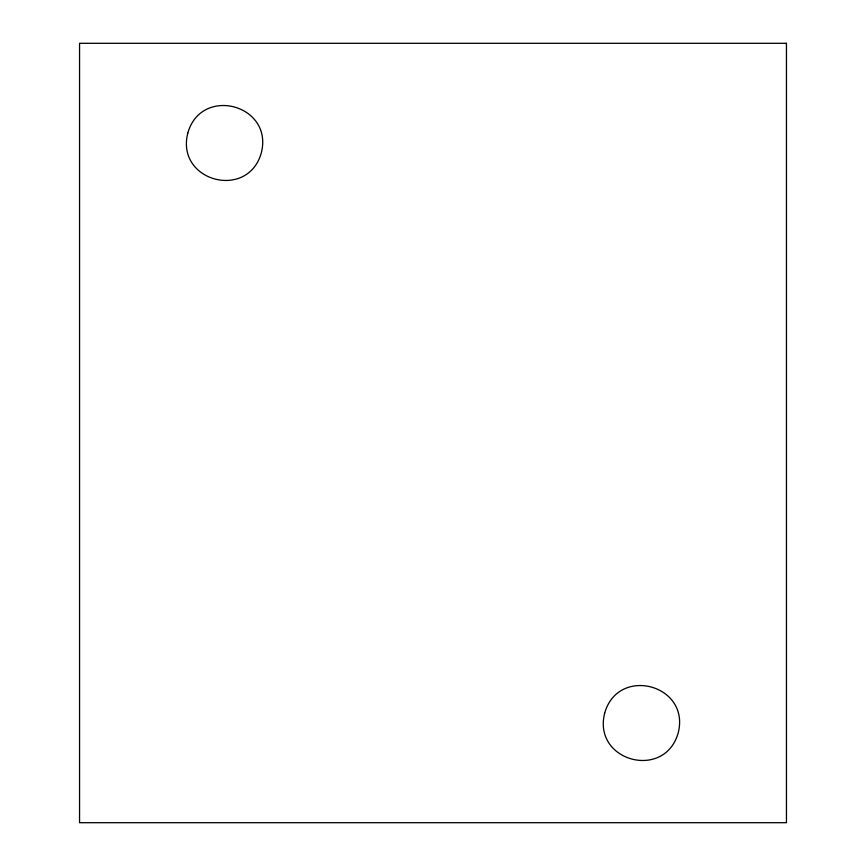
<?xml version="1.0" encoding="UTF-8"?>
<svg xmlns="http://www.w3.org/2000/svg" width="866" height="866" viewBox="0 0 866 866"><rect width="100%" height="100%" fill="white"/><g stroke="black" fill="none" stroke-linecap="round" stroke-linejoin="round"><path stroke-width="1.3" d="M187.792 133.137C175.484 181.308 247.893 200.706 261.326 152.838C273.624 104.667 201.226 85.269 187.792 133.137M604.674 713.162C592.376 761.333 664.774 780.731 678.208 732.863C690.516 684.692 618.107 665.294 604.674 713.162M786.447 43.3L79.553 43.3L79.553 822.7L786.447 822.7L786.447 43.3"/></g></svg>
